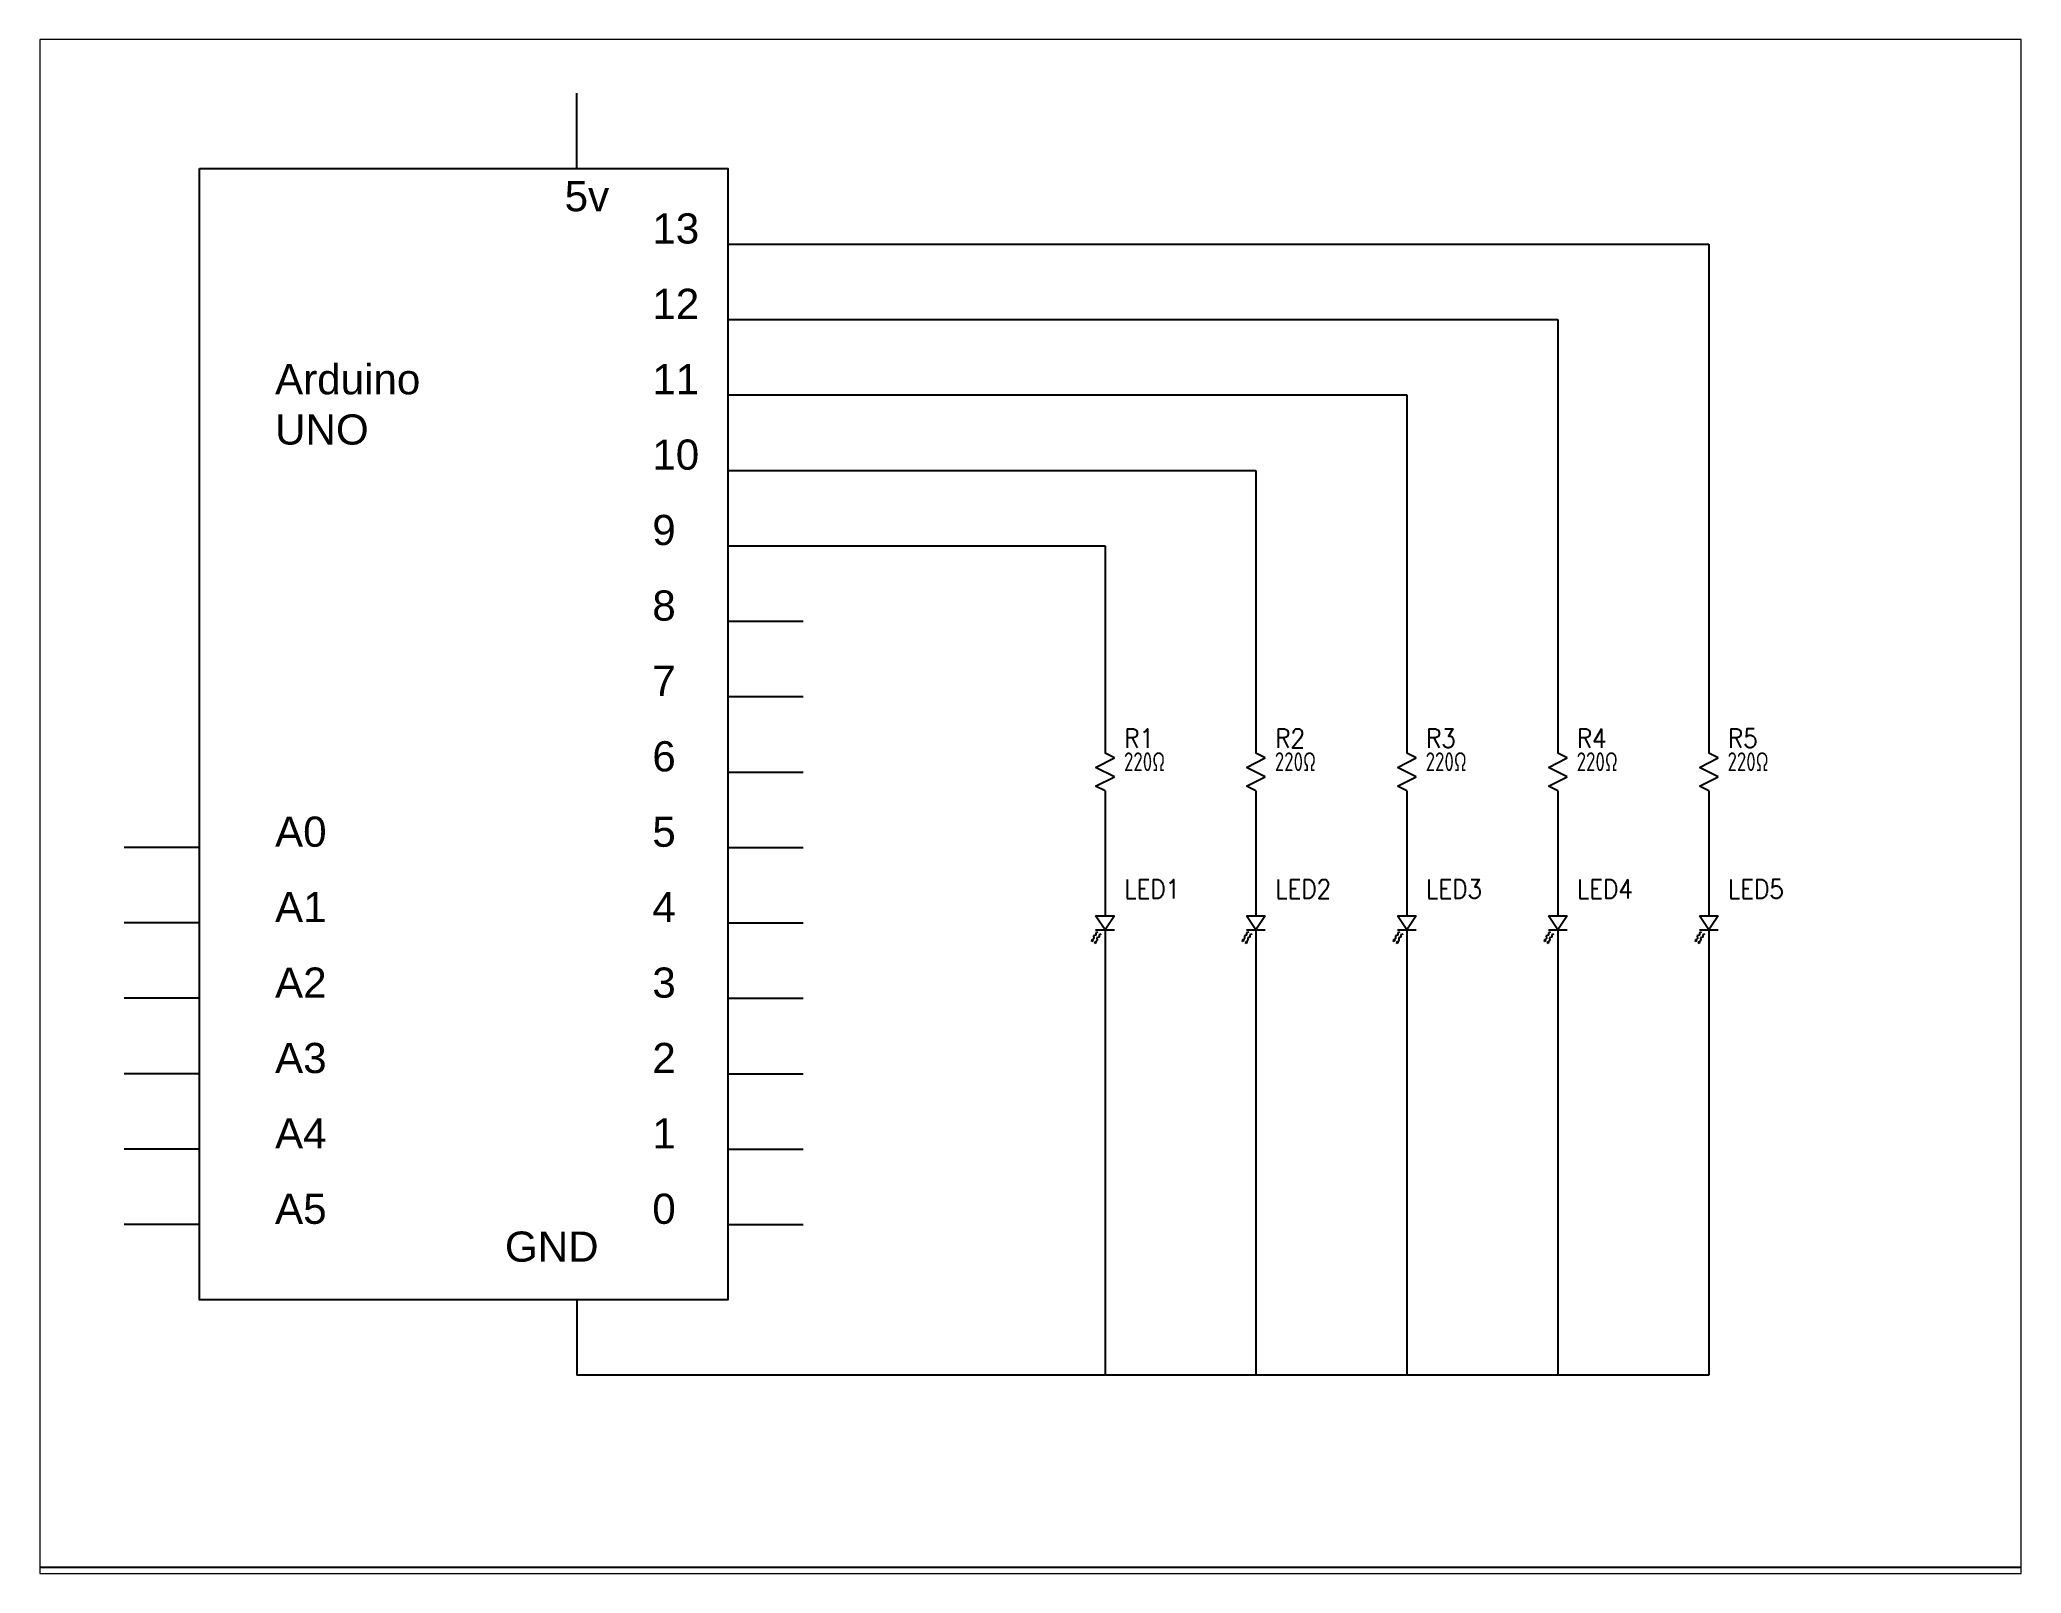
# Paper-space layout 'Layout2' of a CAD drawing. Header units: inches. Extents: x -0.3 to 10.7, y -0.3 to 8.2.
# The model-space entities are those that its viewports show. They can reach past a viewport. Long polylines and large blocks are cut down to what shows.
import ezdxf
from ezdxf.enums import TextEntityAlignment as Align

# ---------------------------------------------------------------- set-up
doc = ezdxf.new("R2010")
doc.units = ezdxf.units.IN
doc.header["$MEASUREMENT"] = 0
for name, color, linetype in [('MISC', 7, 'Continuous'), ('SYMS', 7, 'Continuous'), ('TAGS', 150, 'Continuous'), ('WIRES', 7, 'Continuous')]:
    doc.layers.add(name, color=color, linetype=linetype)
doc.styles.get("Standard").update_dxf_attribs({"font": 'arial.ttf'})
doc.styles.add('WD', font='romans.shx')

# ---------------------------------------------------------------- blocks, each defined once
blk = doc.blocks.new('VRE1')
for p, q in [((-0.062, 0.031), (0.062, 0.094)), ((0.062, -0.031), (-0.062, 0.031)), ((0.062, 0.094), (0, 0.125)), ((-0.062, -0.094), (0.062, -0.031)), ((0, -0.125), (-0.062, -0.094))]:
    blk.add_line(p, q)
at = {"style": 'WD'}
for tag, p, width in [('INST', (0.219, 0.488), 0.7), ('LOC', (0.219, 0.318), 0.7), ('TAG1', (0.127, 0.162), 0.9), ('RATING1', (0.125, 0.006), 0.7), ('RATING2', (0.125, -0.151), 0.7), ('DESC1', (0.129, -0.307), 0.7), ('DESC2', (0.129, -0.463), 0.7)]:
    blk.add_attdef(tag, p, '', height=0.125, dxfattribs=dict(at, width=width))
at = {"linetype": 'Continuous', "style": 'WD', "flags": 8}
blk.add_attdef('TERM01', text='', height=0.125, dxfattribs=at).set_placement((-0.055, 0.144), align=Align.RIGHT)
at = {"color": 7, "style": 'WD', "flags": 1}
for tag, p in [('X2TERM01', (0, 0.125)), ('X8TERM02', (0, -0.125))]:
    blk.add_attdef(tag, p, '', height=0.0125, dxfattribs=at)
at = {"style": 'WD', "flags": 9}
blk.add_attdef('FAMILY', (-0.184, 0.08), '', height=0.01, rotation=90, dxfattribs=at)
at = {"linetype": 'Continuous', "style": 'WD', "flags": 9}
for tag, p in [('CAT', (-0.139, 0.105)), ('MFG', (-0.12, 0.103)), ('ASSYCODE', (-0.094, 0.094))]:
    blk.add_attdef(tag, text='', height=0.01, rotation=90, dxfattribs=at).set_placement(p, align=Align.CENTER)
at = {"linetype": 'Continuous', "style": 'WD', "flags": 8}
blk.add_attdef('TERM02', text='', height=0.125, dxfattribs=at).set_placement((-0.041, -0.151), align=Align.TOP_RIGHT)
blk = doc.blocks.new('VDI1LED')
h = blk.add_hatch(color=256)
h.dxf.hatch_style = 1
h.paths.add_polyline_path([(-0.09, -0.124), (-0.078, -0.118), (-0.083, -0.114), (-0.088, -0.11)])
h = blk.add_hatch(color=256)
h.dxf.hatch_style = 1
h.paths.add_polyline_path([(-0.069, -0.138), (-0.056, -0.131), (-0.061, -0.128), (-0.066, -0.124)])
for p, q in [((0, -0.047), (-0.062, 0.047)), ((-0.062, 0.047), (0.062, 0.047)), ((0.062, 0.047), (0, -0.047)), ((-0.088, -0.11), (-0.09, -0.124)), ((-0.078, -0.118), (-0.09, -0.124)), ((-0.083, -0.114), (-0.088, -0.11)), ((-0.075, -0.103), (-0.083, -0.114)), ((-0.083, -0.114), (-0.078, -0.118)), ((-0.061, -0.083), (-0.076, -0.087)), ((-0.076, -0.087), (-0.075, -0.103)), ((-0.066, -0.124), (-0.069, -0.138)), ((-0.061, -0.128), (-0.066, -0.124)), ((-0.062, -0.047), (0.062, -0.047)), ((-0.047, -0.062), (-0.061, -0.066)), ((-0.061, -0.066), (-0.061, -0.083)), ((-0.053, -0.116), (-0.061, -0.128)), ((-0.061, -0.128), (-0.056, -0.131)), ((-0.039, -0.096), (-0.054, -0.1)), ((-0.054, -0.1), (-0.053, -0.116)), ((-0.025, -0.075), (-0.039, -0.08)), ((-0.039, -0.08), (-0.039, -0.096)), ((-0.056, -0.131), (-0.069, -0.138))]:
    blk.add_line(p, q)
at = {"style": 'WD'}
for tag, p, width in [('INST', (0.219, 0.488), 0.7), ('LOC', (0.219, 0.318), 0.7), ('TAG1', (0.127, 0.162), 0.9), ('RATING1', (0.125, 0.006), 0.7), ('RATING2', (0.125, -0.151), 0.7), ('DESC1', (0.129, -0.307), 0.7), ('DESC2', (0.129, -0.463), 0.7)]:
    blk.add_attdef(tag, p, '', height=0.125, dxfattribs=dict(at, width=width))
at = {"style": 'WD', "flags": 9}
for tag, p in [('WDBLKNAM', (-0.164, 0.205)), ('FAMILY', (-0.184, 0.205))]:
    blk.add_attdef(tag, p, '', height=0.01, rotation=90, dxfattribs=at)
at = {"style": 'WD', "flags": 8}
blk.add_attdef('TERM01', text='', height=0.125, dxfattribs=at).set_placement((-0.055, 0.066), align=Align.RIGHT)
at = {"style": 'WD', "flags": 9}
for tag, p in [('CAT', (-0.139, 0.23)), ('MFG', (-0.12, 0.228)), ('ASSYCODE', (-0.094, 0.219))]:
    blk.add_attdef(tag, text='', height=0.01, rotation=90, dxfattribs=at).set_placement(p, align=Align.CENTER)
at = {"style": 'WD', "flags": 1}
for tag, p in [('X2TERM01', (0, 0.047)), ('X8TERM02', (0, -0.047))]:
    blk.add_attdef(tag, p, '', height=0.0125, dxfattribs=at)
at = {"style": 'WD', "flags": 8}
blk.add_attdef('TERM02', text='', height=0.125, dxfattribs=at).set_placement((-0.041, -0.173), align=Align.TOP_RIGHT)

msp = doc.modelspace()

# ---------------------------------------------------------------- linework, layer by layer
for points in [[(12.5, 40), (23.5, 40), (23.5, 48.5), (12.5, 48.5)], [(13.391, 47.755), (16.318, 47.755), (16.318, 41.482), (13.391, 41.482)]]:
    msp.add_lwpolyline(points, close=True)
at = {"layer": 'WIRES'}
for p, q in [((15.482, 47.755), (15.482, 48.173)), ((16.318, 47.336), (16.736, 47.336)), ((16.736, 47.336), (21.755, 47.336)), ((21.755, 47.336), (21.755, 44.514)), ((16.318, 46.918), (16.736, 46.918)), ((16.736, 46.918), (20.918, 46.918)), ((20.918, 46.918), (20.918, 44.514)), ((16.318, 46.5), (16.736, 46.5)), ((16.736, 46.5), (20.082, 46.5)), ((20.082, 46.5), (20.082, 44.514)), ((16.318, 46.082), (16.736, 46.082)), ((16.736, 46.082), (19.245, 46.082)), ((19.245, 46.082), (19.245, 44.514)), ((16.318, 45.664), (16.736, 45.664)), ((16.736, 45.664), (18.409, 45.664)), ((18.409, 45.664), (18.409, 44.514)), ((16.318, 45.245), (16.736, 45.245)), ((16.318, 44.827), (16.736, 44.827)), ((16.318, 44.409), (16.736, 44.409)), ((18.409, 44.305), (18.409, 43.612)), ((19.245, 44.305), (19.245, 43.612)), ((20.082, 44.305), (20.082, 43.612)), ((20.918, 44.305), (20.918, 43.612)), ((21.755, 44.305), (21.755, 43.612)), ((13.391, 43.991), (12.973, 43.991)), ((16.318, 43.991), (16.736, 43.991)), ((13.391, 43.573), (12.973, 43.573)), ((16.318, 43.573), (16.736, 43.573)), ((18.409, 43.534), (18.409, 41.064)), ((19.245, 43.534), (19.245, 41.064)), ((20.082, 43.534), (20.082, 41.064)), ((20.918, 43.534), (20.918, 41.064)), ((21.755, 43.534), (21.755, 41.064)), ((13.391, 43.155), (12.973, 43.155)), ((16.318, 43.155), (16.736, 43.155)), ((13.391, 42.736), (12.973, 42.736)), ((16.318, 42.736), (16.736, 42.736)), ((13.391, 42.318), (12.973, 42.318)), ((16.318, 42.318), (16.736, 42.318)), ((13.391, 41.9), (12.973, 41.9)), ((16.318, 41.9), (16.736, 41.9)), ((15.482, 41.482), (15.482, 41.064)), ((18.409, 41.064), (15.482, 41.064)), ((19.245, 41.064), (18.409, 41.064)), ((20.082, 41.064), (19.245, 41.064)), ((20.918, 41.064), (20.082, 41.064)), ((21.755, 41.064), (20.5, 41.064))]:
    msp.add_line(p, q, dxfattribs=at)

# ---------------------------------------------------------------- block references
at = {"layer": 'SYMS'}
ref = msp.add_blockref('VRE1', (18.409, 44.409), dxfattribs=dict(at, xscale=0.836363512195426, yscale=0.836363512195426, zscale=0.836363512195426))
ref.add_attrib('RATING1', '220Ω', (18.514, 44.414), dxfattribs={"layer": 'MISC', "height": 0.1045, "style": 'WD', "width": 0.7})
ref.add_attrib('TAG1', 'R1', (18.515, 44.544), dxfattribs={"layer": 'TAGS', "height": 0.1045, "style": 'WD', "width": 0.9})
ref = msp.add_blockref('VRE1', (19.245, 44.409), dxfattribs=dict(at, xscale=0.836363512195426, yscale=0.836363512195426, zscale=0.836363512195426))
ref.add_attrib('RATING1', '220Ω', (19.35, 44.414), dxfattribs={"layer": 'MISC', "height": 0.1045, "style": 'WD', "width": 0.7})
ref.add_attrib('TAG1', 'R2', (19.352, 44.544), dxfattribs={"layer": 'TAGS', "height": 0.1045, "style": 'WD', "width": 0.9})
ref = msp.add_blockref('VRE1', (20.082, 44.409), dxfattribs=dict(at, xscale=0.836363512195426, yscale=0.836363512195426, zscale=0.836363512195426))
ref.add_attrib('RATING1', '220Ω', (20.186, 44.414), dxfattribs={"layer": 'MISC', "height": 0.1045, "style": 'WD', "width": 0.7})
ref.add_attrib('TAG1', 'R3', (20.188, 44.544), dxfattribs={"layer": 'TAGS', "height": 0.1045, "style": 'WD', "width": 0.9})
ref = msp.add_blockref('VRE1', (20.918, 44.409), dxfattribs=dict(at, xscale=0.836363512195426, yscale=0.836363512195426, zscale=0.836363512195426))
ref.add_attrib('RATING1', '220Ω', (21.023, 44.414), dxfattribs={"layer": 'MISC', "height": 0.1045, "style": 'WD', "width": 0.7})
ref.add_attrib('TAG1', 'R4', (21.024, 44.544), dxfattribs={"layer": 'TAGS', "height": 0.1045, "style": 'WD', "width": 0.9})
ref = msp.add_blockref('VRE1', (21.755, 44.409), dxfattribs=dict(at, xscale=0.836363512195426, yscale=0.836363512195426, zscale=0.836363512195426))
ref.add_attrib('RATING1', '220Ω', (21.859, 44.414), dxfattribs={"layer": 'MISC', "height": 0.1045, "style": 'WD', "width": 0.7})
ref.add_attrib('TAG1', 'R5', (21.861, 44.544), dxfattribs={"layer": 'TAGS', "height": 0.1045, "style": 'WD', "width": 0.9})
ref = msp.add_blockref('VDI1LED', (18.409, 43.573), dxfattribs=dict(at, xscale=0.836363512195426, yscale=0.836363512195426, zscale=0.836363512195426))
ref.add_attrib('TAG1', 'LED1', (18.515, 43.708), dxfattribs={"layer": 'TAGS', "height": 0.1045, "style": 'WD', "width": 0.9})
ref = msp.add_blockref('VDI1LED', (19.245, 43.573), dxfattribs=dict(at, xscale=0.836363512195426, yscale=0.836363512195426, zscale=0.836363512195426))
ref.add_attrib('TAG1', 'LED2', (19.352, 43.708), dxfattribs={"layer": 'TAGS', "height": 0.1045, "style": 'WD', "width": 0.9})
ref = msp.add_blockref('VDI1LED', (20.082, 43.573), dxfattribs=dict(at, xscale=0.836363512195426, yscale=0.836363512195426, zscale=0.836363512195426))
ref.add_attrib('TAG1', 'LED3', (20.188, 43.708), dxfattribs={"layer": 'TAGS', "height": 0.1045, "style": 'WD', "width": 0.9})
ref = msp.add_blockref('VDI1LED', (20.918, 43.573), dxfattribs=dict(at, xscale=0.836363512195426, yscale=0.836363512195426, zscale=0.836363512195426))
ref.add_attrib('TAG1', 'LED4', (21.024, 43.708), dxfattribs={"layer": 'TAGS', "height": 0.1045, "style": 'WD', "width": 0.9})
ref = msp.add_blockref('VDI1LED', (21.755, 43.573), dxfattribs=dict(at, xscale=0.836363512195426, yscale=0.836363512195426, zscale=0.836363512195426))
ref.add_attrib('TAG1', 'LED5', (21.861, 43.708), dxfattribs={"layer": 'TAGS', "height": 0.1045, "style": 'WD', "width": 0.9})

# ---------------------------------------------------------------- texts
at = {"char_height": 0.16727, "attachment_point": 1}
for s, insert in [('{\\C256;\\c0;5v}', (15.414, 47.686)), ('{\\C256;\\c0;13}', (15.9, 47.507)), ('{\\C256;\\c0;12}', (15.9, 47.089)), ('{\\C256;\\c0;Arduino UNO}', (13.809, 46.671)), ('{\\C256;\\c0;11}', (15.9, 46.671)), ('{\\C256;\\c0;10}', (15.9, 46.253)), ('{\\C256;\\c0;9}', (15.9, 45.835)), ('{\\C256;\\c0;8}', (15.9, 45.416)), ('{\\C256;\\c0;7}', (15.9, 44.998)), ('{\\C256;\\c0;6}', (15.9, 44.58)), ('{\\C256;\\c0;A0}', (13.809, 44.162)), ('{\\C256;\\c0;5}', (15.9, 44.162)), ('{\\C256;\\c0;A1}', (13.809, 43.744)), ('{\\C256;\\c0;4}', (15.9, 43.744)), ('{\\C256;\\c0;A2}', (13.809, 43.325)), ('{\\C256;\\c0;3}', (15.9, 43.325)), ('{\\C256;\\c0;A3}', (13.809, 42.907)), ('{\\C256;\\c0;2}', (15.9, 42.907)), ('{\\C256;\\c0;A4}', (13.809, 42.489)), ('{\\C256;\\c0;1}', (15.9, 42.489)), ('{\\C256;\\c0;A5}', (13.809, 42.071)), ('{\\C256;\\c0;0}', (15.9, 42.071)), ('{\\C256;\\c0;GND}', (15.083, 41.861))]:
    msp.add_mtext_dynamic_manual_height_columns(s, width=0.40887, gutter_width=0.836, heights=[0], dxfattribs=dict(at, insert=insert))

psp = doc.layouts.new('Layout2')

# ---------------------------------------------------------------- viewports
at = {"layer": '0'}
psp.add_viewport(center=(5.228, 3.963), size=(10.983, 8.50507), view_center_point=(17.996, 44.218), view_height=8.50507, dxfattribs=at)

doc.saveas('drawing.dxf')
